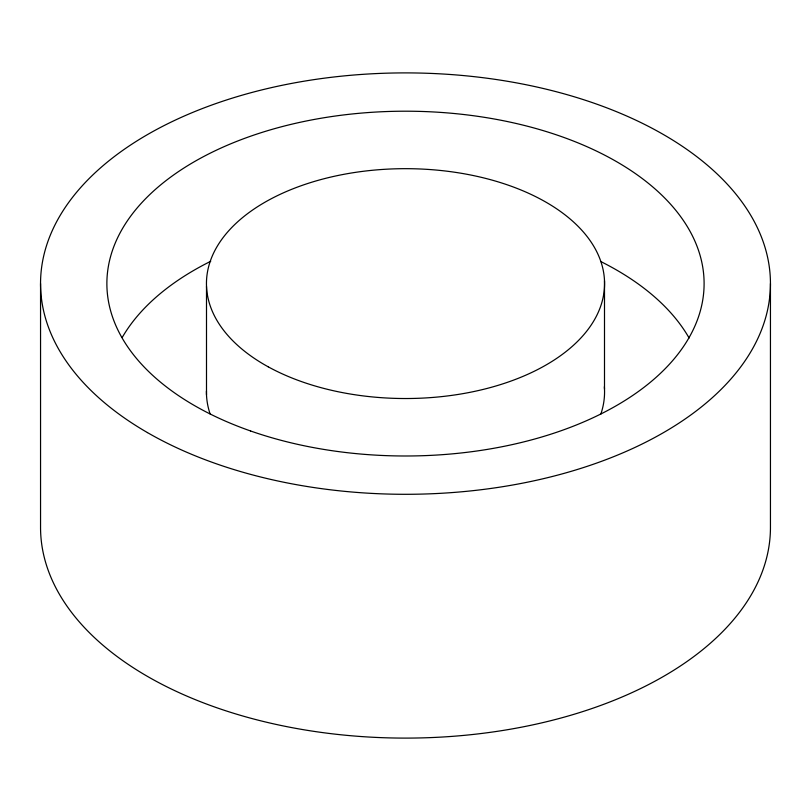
<?xml version="1.0" encoding="UTF-8"?>
<svg xmlns="http://www.w3.org/2000/svg" width="811" height="811" viewBox="0 0 811 811"><rect width="100%" height="100%" fill="white"/><g stroke="black" fill="none" stroke-linecap="round" stroke-linejoin="round"><path stroke-width="1.22" d="M770.45 283.597L770.45 527.403A364.95 210.698 0 0 1 405.5 738.101A364.95 210.698 0 0 1 40.55 527.403L40.55 283.597M604.499 280.788L604.499 389.148M206.501 286.405L206.501 394.764M210.1 413.904A199.06 114.929 0 0 1 206.44 391.034M604.357 386.766A199.06 114.929 0 0 1 600.829 414.107M122.218 337.467A298.6 172.388 0 0 1 210.728 261.284M600.931 261.618A298.6 172.388 0 0 1 689.097 338.005M268.228 366.825A199.06 114.929 0 0 0 598.984 310.623A199.06 114.929 0 0 0 349.298 173.351A199.06 114.929 0 0 0 268.228 366.825M250.609 430.986A298.6 172.388 0 0 0 704.029 287.347A298.6 172.388 0 0 0 261.862 132.457A298.6 172.388 0 0 0 250.609 430.986M147.44 432.587A364.95 210.698 0 0 0 758.011 338.136A364.95 210.698 0 0 0 311.049 80.076A364.95 210.698 0 0 0 147.44 432.587"/></g></svg>
